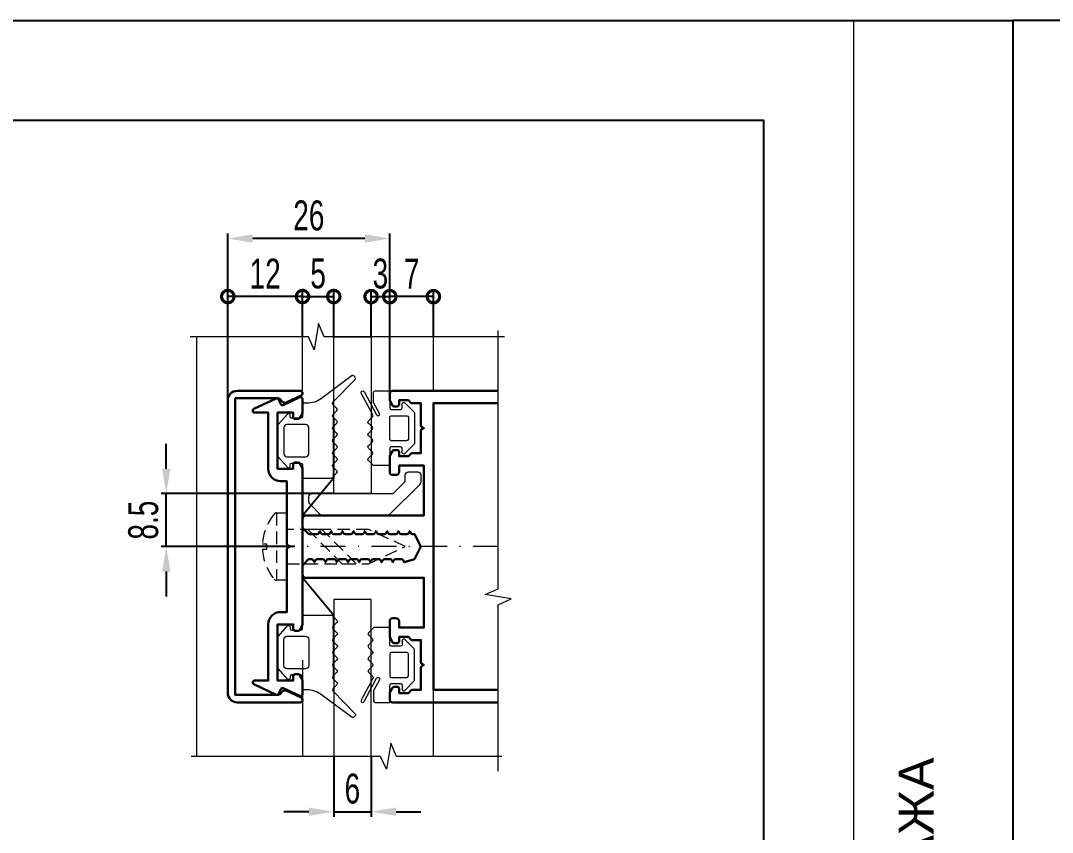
# Model space of a CAD drawing. Extents: x -37 to 8820, y -336 to 478.
# Drawn here: x 530.4 to 634, y 215.6 to 297 of the extents above; entities that cross this region are included whole.
import ezdxf

# ---------------------------------------------------------------- set-up
doc = ezdxf.new("R2010")
doc.units = 0
doc.header["$LTSCALE"] = 5
doc.linetypes.add('DASHDOT', pattern=[1, 0.5, -0.25, 0, -0.25])
doc.linetypes.add('HIDDEN', pattern=[0.375, 0.25, -0.125])
doc.layers.get('0').update_dxf_attribs({"linetype": 'CONTINUOUS', "lineweight": 30})
doc.layers.get('DEFPOINTS').update_dxf_attribs({"linetype": 'CONTINUOUS'})
for name, color, linetype, lineweight in [('1', 6, 'DASHDOT', 13), ('2', 3, 'HIDDEN', 13), ('Dimentions', 5, 'CONTINUOUS', 15), ('Glass', 5, 'CONTINUOUS', 20), ('Герлен', 7, 'CONTINUOUS', 60), ('Зигзаг', 1, 'CONTINUOUS', 15), ('Конструкции', 252, 'CONTINUOUS', 20), ('Подкладки', 1, 'CONTINUOUS', 20), ('Текстовый', 7, 'CONTINUOUS', 9), ('Уплотнители', 1, 'CONTINUOUS', 20)]:
    doc.layers.add(name, color=color, linetype=linetype, lineweight=lineweight)
doc.layers.add('Скрытые', color=14, linetype='CONTINUOUS', plot=False)
doc.styles.add('3', font='RUSS.SHX', dxfattribs={"width": 0.7, "height": 3})
doc.styles.add('Фирм', font='arial.ttf', dxfattribs={"height": 3.5})
doc.dimstyles.new('MX1_6', dxfattribs={"dimtxt": 3, "dimasz": 2.5, "dimexe": 0.5, "dimexo": 0, "dimgap": 0.8, "dimtad": 1, "dimlfac": 1.6, "dimdsep": 46, "dimtxsty": '3', "dimcen": 0, "dimclrd": 256, "dimclre": 256, "dimclrt": 256, "dimaunit": 1, "dimadec": 0, "dimazin": 0, "dimtfac": 1, "dimtmove": 0, "dimatfit": 1, "dimfxl": 1, "dimtvp": 1, "dimtolj": 1, "dimtzin": 0, "dimarcsym": 0})

# ---------------------------------------------------------------- blocks, each defined once
blk = doc.blocks.new('*D1072')
at = {"layer": 'DEFPOINTS', "color": 0, "linetype": 'Continuous', "transparency": 16777216}
for p in [(551.23, 275.14), (551.23, 267.67), (567.48, 267.67)]:
    blk.add_point(p, dxfattribs=at)
at = {"layer": 'Dimentions', "linetype": 'Continuous', "lineweight": -2, "transparency": 16777216}
for p, q in [((551.23, 267.67), (551.23, 275.64)), ((567.48, 267.67), (567.48, 275.64)), ((564.98, 275.14), (553.73, 275.14))]:
    blk.add_line(p, q, dxfattribs=at)
at = {"layer": 'Dimentions', "linetype": 'Continuous', "transparency": 16777216}
for points in [[(553.73, 275.56), (553.73, 274.72), (551.23, 275.14)], [(564.98, 275.56), (564.98, 274.72), (567.48, 275.14)]]:
    blk.add_solid(points, dxfattribs=at)
at = {"layer": 'Dimentions', "linetype": 'Continuous', "transparency": 16777216, "insert": (559.36, 277.44), "char_height": 3, "attachment_point": 5, "style": '3'}
blk.add_mtext('\\A1;26', dxfattribs=at)
blk = doc.blocks.new('_DotSmall')
at = {"color": 0, "linetype": 'ByBlock', "const_width": 0.5}
blk.add_lwpolyline([(-0.0625, 0, 1), (0.0625, 0, 1)], format="xyb", close=True, dxfattribs=at)
blk = doc.blocks.new('*D1038')
at = {"layer": 'DEFPOINTS', "color": 0, "linetype": 'Continuous', "transparency": 16777216}
for p in [(551.23, 269.32), (558.73, 267.93), (551.23, 258.92)]:
    blk.add_point(p, dxfattribs=at)
at = {"layer": 'Dimentions', "linetype": 'Continuous', "lineweight": -2, "transparency": 16777216}
for p, q in [((551.23, 258.92), (551.23, 269.82)), ((558.73, 269.32), (551.23, 269.32)), ((558.73, 267.93), (558.73, 269.82))]:
    blk.add_line(p, q, dxfattribs=at)
at = {"layer": 'Dimentions', "linetype": 'Continuous', "lineweight": -2, "transparency": 16777216, "xscale": 2.5, "yscale": 2.5, "zscale": 2.5, "rotation": 180}
blk.add_blockref('_DotSmall', (551.23, 269.32), dxfattribs=at)
at = {"layer": 'Dimentions', "linetype": 'Continuous', "lineweight": -2, "transparency": 16777216, "xscale": 2.5, "yscale": 2.5, "zscale": 2.5}
blk.add_blockref('_DotSmall', (558.73, 269.32), dxfattribs=at)
at = {"layer": 'Dimentions', "linetype": 'Continuous', "transparency": 16777216, "insert": (554.98, 271.62), "char_height": 3, "attachment_point": 5, "style": '3'}
blk.add_mtext('\\A1;12', dxfattribs=at)
blk = doc.blocks.new('*D1039')
at = {"layer": 'DEFPOINTS', "color": 0, "linetype": 'Continuous', "transparency": 16777216}
for p in [(567.48, 269.31), (565.61, 265.28), (567.48, 259.55)]:
    blk.add_point(p, dxfattribs=at)
at = {"layer": 'Dimentions', "linetype": 'Continuous', "lineweight": -2, "transparency": 16777216}
for p, q in [((565.61, 265.28), (565.61, 269.81)), ((565.61, 269.31), (567.48, 269.31)), ((567.48, 259.55), (567.48, 269.81))]:
    blk.add_line(p, q, dxfattribs=at)
at = {"layer": 'Dimentions', "linetype": 'Continuous', "lineweight": -2, "transparency": 16777216, "xscale": 2.5, "yscale": 2.5, "zscale": 2.5, "rotation": 180}
blk.add_blockref('_DotSmall', (565.61, 269.31), dxfattribs=at)
at = {"layer": 'Dimentions', "linetype": 'Continuous', "lineweight": -2, "transparency": 16777216, "xscale": 2.5, "yscale": 2.5, "zscale": 2.5}
blk.add_blockref('_DotSmall', (567.48, 269.31), dxfattribs=at)
at = {"layer": 'Dimentions', "linetype": 'Continuous', "transparency": 16777216, "insert": (566.54, 271.61), "char_height": 3, "attachment_point": 5, "style": '3'}
blk.add_mtext('\\A1;3', dxfattribs=at)
blk = doc.blocks.new('*D1040')
at = {"layer": 'DEFPOINTS', "color": 0, "linetype": 'Continuous', "transparency": 16777216}
for p in [(567.48, 269.31), (567.48, 265.28), (571.86, 265.28)]:
    blk.add_point(p, dxfattribs=at)
at = {"layer": 'Dimentions', "linetype": 'Continuous', "lineweight": -2, "transparency": 16777216}
for p, q in [((567.48, 265.28), (567.48, 269.81)), ((571.86, 269.31), (567.48, 269.31)), ((571.86, 265.28), (571.86, 269.81))]:
    blk.add_line(p, q, dxfattribs=at)
at = {"layer": 'Dimentions', "linetype": 'Continuous', "lineweight": -2, "transparency": 16777216, "xscale": 2.5, "yscale": 2.5, "zscale": 2.5, "rotation": 180}
blk.add_blockref('_DotSmall', (567.48, 269.31), dxfattribs=at)
at = {"layer": 'Dimentions', "linetype": 'Continuous', "lineweight": -2, "transparency": 16777216, "xscale": 2.5, "yscale": 2.5, "zscale": 2.5}
blk.add_blockref('_DotSmall', (571.86, 269.31), dxfattribs=at)
at = {"layer": 'Dimentions', "linetype": 'Continuous', "transparency": 16777216, "insert": (569.67, 271.61), "char_height": 3, "attachment_point": 5, "style": '3'}
blk.add_mtext('\\A1;7', dxfattribs=at)
blk = doc.blocks.new('*D1041')
at = {"layer": 'DEFPOINTS', "color": 0, "linetype": 'Continuous', "transparency": 16777216}
for p in [(561.86, 223.19), (565.61, 223.19), (565.61, 217.64)]:
    blk.add_point(p, dxfattribs=at)
at = {"layer": 'Dimentions', "linetype": 'Continuous', "lineweight": -2, "transparency": 16777216}
for p, q in [((561.86, 223.19), (561.86, 217.14)), ((565.61, 223.19), (565.61, 217.14)), ((559.36, 217.64), (556.86, 217.64)), ((561.86, 217.64), (565.61, 217.64)), ((568.11, 217.64), (570.61, 217.64))]:
    blk.add_line(p, q, dxfattribs=at)
at = {"layer": 'Dimentions', "linetype": 'Continuous', "transparency": 16777216}
for points in [[(559.36, 218.05), (559.36, 217.22), (561.86, 217.64)], [(568.11, 218.05), (568.11, 217.22), (565.61, 217.64)]]:
    blk.add_solid(points, dxfattribs=at)
at = {"layer": 'Dimentions', "linetype": 'Continuous', "transparency": 16777216, "insert": (563.73, 219.94), "char_height": 3, "attachment_point": 5, "style": '3'}
blk.add_mtext('\\A1;\\A1;6 ', dxfattribs=at)
blk = doc.blocks.new('*D1042')
at = {"layer": 'DEFPOINTS', "color": 0, "linetype": 'Continuous', "transparency": 16777216}
for p in [(561.86, 269.32), (558.73, 265.28), (561.86, 265.28)]:
    blk.add_point(p, dxfattribs=at)
at = {"layer": 'Dimentions', "linetype": 'Continuous', "lineweight": -2, "transparency": 16777216}
for p, q in [((558.73, 265.28), (558.73, 269.82)), ((558.73, 269.32), (561.86, 269.32)), ((561.86, 265.28), (561.86, 269.82))]:
    blk.add_line(p, q, dxfattribs=at)
at = {"layer": 'Dimentions', "linetype": 'Continuous', "lineweight": -2, "transparency": 16777216, "xscale": 2.5, "yscale": 2.5, "zscale": 2.5, "rotation": 180}
blk.add_blockref('_DotSmall', (558.73, 269.32), dxfattribs=at)
at = {"layer": 'Dimentions', "linetype": 'Continuous', "lineweight": -2, "transparency": 16777216, "xscale": 2.5, "yscale": 2.5, "zscale": 2.5}
blk.add_blockref('_DotSmall', (561.86, 269.32), dxfattribs=at)
at = {"layer": 'Dimentions', "linetype": 'Continuous', "transparency": 16777216, "insert": (560.29, 271.62), "char_height": 3, "attachment_point": 5, "style": '3'}
blk.add_mtext('\\A1;\\A1;5 ', dxfattribs=at)
blk = doc.blocks.new('*D1055')
at = {"layer": 'DEFPOINTS', "color": 0, "linetype": 'Continuous', "transparency": 16777216}
for p in [(545.06, 249.55), (561.86, 249.55), (557.96, 244.23)]:
    blk.add_point(p, dxfattribs=at)
at = {"layer": 'Dimentions', "linetype": 'Continuous', "lineweight": -2, "transparency": 16777216}
for p, q in [((545.06, 252.05), (545.06, 254.55)), ((561.86, 249.55), (544.56, 249.55)), ((545.06, 244.23), (545.06, 249.55)), ((557.96, 244.23), (544.56, 244.23)), ((545.06, 241.73), (545.06, 239.23))]:
    blk.add_line(p, q, dxfattribs=at)
at = {"layer": 'Dimentions', "linetype": 'Continuous', "transparency": 16777216}
for points in [[(544.64, 252.05), (545.47, 252.05), (545.06, 249.55)], [(544.64, 241.73), (545.47, 241.73), (545.06, 244.23)]]:
    blk.add_solid(points, dxfattribs=at)
at = {"layer": 'Dimentions', "linetype": 'Continuous', "transparency": 16777216, "insert": (542.76, 246.89), "char_height": 3, "attachment_point": 5, "rotation": 90, "style": '3'}
blk.add_mtext('\\A1;8.5', dxfattribs=at)

msp = doc.modelspace()

# ---------------------------------------------------------------- linework, layer by layer
msp.add_line((558.73, 252.0028), (558.73, 236.4663))
for points in [[(551.23, 258.9221), (551.23, 229.5471, 0.41421356), (552.1675, 228.6096), (558.48, 228.6096, 0.80258485), (558.5857, 229.0861), (557.149, 229.7561, 0.40155944), (556.576, 229.5615, -0.27973928), (556.2433, 229.3596), (551.98, 229.3596), (551.98, 259.1096), (556.2433, 259.1096, -0.27973928), (556.576, 258.9076, 0.40155944), (557.149, 258.713), (558.5857, 259.383, 0.80258485), (558.48, 259.8596), (552.1675, 259.8596, 0.41421356)], [(558.73, 252.0028, 0.11643382), (558.7102, 252.0866), (558.4693, 252.5684, 0.28407904), (558.3016, 252.6721), (557.98, 252.6721, 0.41421356), (557.7925, 252.4846), (557.7925, 252.0471), (556.23, 252.0471), (556.23, 257.6721), (557.7925, 257.6721), (557.7925, 257.2346, 0.41421356), (557.98, 257.0471), (558.3016, 257.0471, 0.28407904), (558.4693, 257.1507), (558.7102, 257.6325, 0.11643382), (558.73, 257.7163), (558.73, 259.0471, 0.54861879), (558.4633, 259.217), (556.7944, 258.4388, -0.41421356), (556.5453, 258.5295), (556.3253, 259.0013, 0.41421356), (556.0761, 259.092), (553.8383, 258.0485, 0.29147342), (553.73, 257.8785), (553.73, 257.8596, 0.41421356), (553.9175, 257.6721), (555.2925, 257.6721), (555.2925, 252.0471, 0.41421356), (556.5425, 250.7971), (557.1675, 250.7971), (557.1675, 244.5067, 0.28407904), (557.2712, 244.339), (557.48, 244.2346), (557.2712, 244.1301, 0.28407904), (557.1675, 243.9624), (557.1675, 237.6721), (556.5425, 237.6721, 0.41421356), (555.2925, 236.4221), (555.2925, 230.7971), (553.9175, 230.7971, 0.41421356), (553.73, 230.6096), (553.73, 230.5906, 0.29147342), (553.8383, 230.4206), (556.0761, 229.3771, 0.41421356), (556.3253, 229.4678), (556.5453, 229.9396, -0.41421356), (556.7944, 230.0303), (558.4633, 229.2521, 0.54861879), (558.73, 229.4221), (558.73, 230.7528, 0.11643382), (558.7102, 230.8366), (558.4693, 231.3184, 0.28407904), (558.3016, 231.4221), (557.98, 231.4221, 0.41421356), (557.7925, 231.2346), (557.7925, 230.7971), (556.23, 230.7971), (556.23, 236.4221), (557.7925, 236.4221), (557.7925, 235.9846, 0.41421356), (557.98, 235.7971), (558.3016, 235.7971, 0.28407904), (558.4693, 235.9007), (558.7102, 236.3825, 0.11643382), (558.73, 236.4663)]]:
    msp.add_lwpolyline(points, format="xyb", close=True)
msp.add_lwpolyline([(578.3452, 228.6096), (567.7925, 228.6096, -0.41421356), (567.48, 228.9221), (567.48, 229.5028, -0.11643382), (567.4998, 229.5866), (567.7407, 230.0684, -0.28407904), (567.9084, 230.1721), (568.23, 230.1721, -0.41421356), (568.4175, 229.9846), (568.4175, 229.5471), (569.355, 229.5471), (569.6126, 229.8046, -0.19891237), (569.7452, 229.8596), (570.605, 229.8596), (570.605, 232.0874, -0.28407904), (570.7087, 232.2551), (570.9175, 232.3596), (570.7087, 232.464, -0.28407904), (570.605, 232.6317), (570.605, 234.8596), (569.7452, 234.8596, -0.19891237), (569.6126, 234.9145), (569.355, 235.1721), (568.4175, 235.1721), (568.4175, 234.7346, -0.41421356), (568.23, 234.5471), (567.9084, 234.5471, -0.28407904), (567.7407, 234.6507), (567.4998, 235.1325, -0.11643382), (567.48, 235.2163), (567.48, 236.7346, -0.41421356), (567.7925, 237.0471), (568.105, 237.0471, -0.41421356), (568.4175, 236.7346), (568.4175, 236.1096), (570.9175, 236.1096), (570.9175, 241.1096), (559.0425, 241.1096, -0.41421356), (558.73, 241.4221), (558.73, 242.2819, -0.19891237), (558.7849, 242.4145), (559.3001, 242.9296, -0.19891237), (559.4327, 242.9846), (559.6454, 242.9846, -0.28407904), (559.8131, 242.8809), (559.9175, 242.6721), (560.022, 242.8809, -0.28407904), (560.1897, 242.9846), (560.7704, 242.9846, -0.28407904), (560.9381, 242.8809), (561.0425, 242.6721), (561.147, 242.8809, -0.28407904), (561.3147, 242.9846), (561.8954, 242.9846, -0.28407904), (562.0631, 242.8809), (562.1675, 242.6721), (562.272, 242.8809, -0.28407904), (562.4397, 242.9846), (563.0204, 242.9846, -0.28407904), (563.1881, 242.8809), (563.2925, 242.6721), (563.397, 242.8809, -0.28407904), (563.5647, 242.9846), (564.1454, 242.9846, -0.28407904), (564.3131, 242.8809), (564.4175, 242.6721), (564.522, 242.8809, -0.28407904), (564.6897, 242.9846), (565.2704, 242.9846, -0.28407904), (565.4381, 242.8809), (565.5425, 242.6721), (565.647, 242.8809, -0.28407904), (565.8147, 242.9846), (566.3954, 242.9846, -0.28407904), (566.5631, 242.8809), (566.6675, 242.6721), (566.772, 242.8809, -0.28407904), (566.9397, 242.9846), (567.5204, 242.9846, -0.28407904), (567.6881, 242.8809), (567.7925, 242.6721), (567.897, 242.8809, -0.28407904), (568.0647, 242.9846), (568.6454, 242.9846, -0.28407904), (568.8131, 242.8809), (568.9175, 242.6721), (569.98, 242.9846), (570.605, 244.2346), (569.98, 245.4846), (569.7522, 245.4846, -0.28407904), (569.5845, 245.5882), (569.48, 245.7971), (569.3756, 245.5882, -0.28407904), (569.2079, 245.4846), (568.6272, 245.4846, -0.28407904), (568.4595, 245.5882), (568.355, 245.7971), (568.2506, 245.5882, -0.28407904), (568.0829, 245.4846), (567.5022, 245.4846, -0.28407904), (567.3345, 245.5882), (567.23, 245.7971), (567.1256, 245.5882, -0.28407904), (566.9579, 245.4846), (566.3772, 245.4846, -0.28407904), (566.2095, 245.5882), (566.105, 245.7971), (566.0006, 245.5882, -0.28407904), (565.8329, 245.4846), (565.2522, 245.4846, -0.28407904), (565.0845, 245.5882), (564.98, 245.7971), (564.8756, 245.5882, -0.28407904), (564.7079, 245.4846), (564.1272, 245.4846, -0.28407904), (563.9595, 245.5882), (563.855, 245.7971), (563.7506, 245.5882, -0.28407904), (563.5829, 245.4846), (563.0022, 245.4846, -0.28407904), (562.8345, 245.5882), (562.73, 245.7971), (562.6256, 245.5882, -0.28407904), (562.4579, 245.4846), (561.8772, 245.4846, -0.28407904), (561.7095, 245.5882), (561.605, 245.7971), (561.5006, 245.5882, -0.28407904), (561.3329, 245.4846), (560.7522, 245.4846, -0.28407904), (560.5845, 245.5882), (560.48, 245.7971), (560.3756, 245.5882, -0.28407904), (560.2079, 245.4846), (559.4327, 245.4846, -0.19891237), (559.3001, 245.5395), (558.7849, 246.0546, -0.19891237), (558.73, 246.1872), (558.73, 247.0471, -0.41421356), (559.0425, 247.3596), (570.9175, 247.3596), (570.9175, 252.3596), (568.4175, 252.3596), (568.4175, 251.7346, -0.41421356), (568.105, 251.4221), (567.7925, 251.4221, -0.41421356), (567.48, 251.7346), (567.48, 253.2528, -0.11643382), (567.4998, 253.3366), (567.7407, 253.8184, -0.28407904), (567.9084, 253.9221), (568.23, 253.9221, -0.41421356), (568.4175, 253.7346), (568.4175, 253.2971), (569.355, 253.2971), (569.6126, 253.5546, -0.19891237), (569.7452, 253.6096), (570.605, 253.6096), (570.605, 255.8374, -0.28407904), (570.7087, 256.0051), (570.9175, 256.1096), (570.7087, 256.214, -0.28407904), (570.605, 256.3817), (570.605, 258.6096), (569.7452, 258.6096, -0.19891237), (569.6126, 258.6645), (569.355, 258.9221), (568.4175, 258.9221), (568.4175, 258.4846, -0.41421356), (568.23, 258.2971), (567.9084, 258.2971, -0.28407904), (567.7407, 258.4007), (567.4998, 258.8825, -0.11643382), (567.48, 258.9663), (567.48, 259.5471, -0.41421356), (567.7925, 259.8596), (578.3452, 259.8596)], format="xyb")
msp.add_lwpolyline([(578.3452, 229.8596), (571.855, 229.8596), (571.855, 258.6096), (578.3452, 258.6096)])
at = {"layer": '1'}
msp.add_line((578.3452, 244.2346), (558.73, 244.2346), dxfattribs=at)
at = {"layer": '2'}
msp.add_line((556.1115, 247.6096), (556.1115, 240.8596), dxfattribs=at)
msp.add_lwpolyline([(554.7047, 244.4802, -0.16184886), (555.8704, 247.4959, -0.22388754), (556.1115, 247.6096), (557.1675, 247.6096), (557.1675, 240.8596), (556.1115, 240.8596, -0.22388754), (555.8704, 240.9732, -0.16184886), (554.7047, 243.9889), (555.1423, 243.9889), (555.1423, 244.4802)], format="xyb", close=True, dxfattribs=at)
for points in [[(557.1675, 242.5158), (565.3567, 242.5158), (569.0425, 244.2346), (565.3567, 245.9533), (557.1675, 245.9533)], [(559.248, 245.9533), (562.6855, 242.5158), (564.1178, 242.5158), (560.6803, 245.9533)]]:
    msp.add_lwpolyline(points, close=True, dxfattribs=at)
at = {"layer": 'Dimentions', "linetype": 'Continuous'}
msp.add_line((614, 297), (614, 0), dxfattribs=at)
at = {"layer": 'Glass'}
msp.add_lwpolyline([(561.855, 249.5471), (561.855, 265.2822), (565.605, 265.2822), (565.605, 249.5471)], close=True, dxfattribs=at)
msp.add_lwpolyline([(565.605, 223.1869), (565.605, 238.9221), (561.855, 238.9221), (561.855, 223.1869)], dxfattribs=at)
at = {"layer": 'Герлен', "ltscale": 2, "const_width": 0.1875}
msp.add_lwpolyline([(561.855, 257.1721), (561.855, 251.1096), (558.73, 247.3596), (558.73, 241.1096), (561.855, 237.3596), (561.855, 231.2971)], dxfattribs=at)
at = {"layer": 'Зигзаг'}
for points in [[(578.9928, 265.2822), (560.9148, 265.2822), (560.3339, 266.6001), (559.8983, 263.9874), (559.3158, 265.2822), (547.4382, 265.2822)], [(578.3452, 221.7149), (578.3452, 238.4077), (579.663, 238.9886), (577.0504, 239.4242), (578.3452, 240.0067), (578.3452, 265.8986)], [(578.7317, 223.1869), (568.1674, 223.1869), (567.5865, 224.5048), (567.1509, 221.8921), (566.5684, 223.1869), (547.5384, 223.1869)]]:
    msp.add_lwpolyline(points, dxfattribs=at)
at = {"layer": 'Конструкции'}
for p, q in [((558.73, 259.8596), (558.73, 265.2822)), ((571.855, 259.8596), (571.855, 265.2822)), ((558.73, 232.8426), (558.73, 223.1869)), ((571.855, 223.1869), (571.855, 232.8426)), ((558.73, 228.6096), (558.73, 223.1869)), ((571.855, 223.1869), (571.855, 228.6096))]:
    msp.add_line(p, q, dxfattribs=at)
msp.add_lwpolyline([(548.105, 265.2822), (548.105, 223.1869)], dxfattribs=at)
msp.add_lwpolyline([(548.105, 265.2822), (548.105, 223.1869)], dxfattribs=at)
at = {"layer": 'Подкладки'}
msp.add_lwpolyline([(569.0425, 251.4221, -0.41421356), (569.355, 251.7346), (570.2925, 251.7346, -0.41421356), (570.605, 251.4221), (570.605, 250.8507, -0.19891237), (570.422, 250.4087), (567.5559, 247.5426, -0.19891237), (567.1139, 247.3596), (560.7355, 247.3596, -0.19891237), (560.5145, 247.4511), (559.4476, 248.518, -0.19891237), (559.3561, 248.739), (559.3561, 249.2346, -0.41421356), (559.6686, 249.5471), (567.6631, 249.5471, 0.19891237), (567.8841, 249.6386), (568.951, 250.7055, 0.19891237), (569.0425, 250.9265)], format="xyb", close=True, dxfattribs=at)
at = {"layer": 'Скрытые', "linetype": 'Continuous'}
for points in [[(420, 297), (630, 297), (630, 0), (420, 0)], [(840, 297), (630, 297), (630, 0), (840, 0)], [(440, 10), (440, 287), (605, 287), (605, 10)]]:
    msp.add_lwpolyline(points, close=True, dxfattribs=at)
at = {"layer": 'Уплотнители'}
for points in [[(557.48, 252.4533, -0.41421356), (557.6363, 252.6096), (558.5738, 252.6096, -0.41421356), (558.73, 252.4533), (558.73, 251.1096), (561.618, 251.1096, 0.19891237), (561.7064, 251.1462), (562.1843, 251.6241, 0.41421356), (562.1843, 251.845), (561.7802, 252.2491, -0.41421356), (561.7802, 252.47), (562.1843, 252.8741, 0.41421356), (562.1843, 253.095), (561.7802, 253.4991, -0.41421356), (561.7802, 253.72), (562.1843, 254.1241, 0.41421356), (562.1843, 254.345), (561.7802, 254.7491, -0.41421356), (561.7802, 254.97), (562.1843, 255.3741, 0.41421356), (562.1843, 255.595), (561.7802, 255.9991, -0.41421356), (561.7802, 256.22), (562.1843, 256.6241, 0.41421356), (562.1843, 256.845), (561.7802, 257.2491, -0.41421356), (561.7802, 257.47), (562.1843, 257.8741, 0.41421356), (562.1843, 258.095), (561.7802, 258.4991, -0.41421356), (561.7802, 258.72), (563.9945, 260.9991, 0.41421356), (563.9945, 261.22), (563.8632, 261.3514, 0.29253821), (563.6987, 261.3875), (560.6455, 259.1067, -0.16178775), (559.1493, 258.6096), (558.73, 258.6096), (558.73, 257.2658, -0.41421356), (558.5738, 257.1096), (557.6363, 257.1096, -0.41421356), (557.48, 257.2658), (557.48, 257.4221, 0.66858666), (557.2132, 257.5324), (556.2757, 256.4678, 0.19861919), (556.23, 256.3574), (556.23, 253.3617, 0.19861919), (556.2757, 253.2513), (557.2132, 252.1867, 0.66858666), (557.48, 252.2971)], [(566.4409, 257.5903), (565.8739, 258.6354, -0.12491271), (565.855, 258.7099), (565.855, 259.7033, -0.41421356), (566.0113, 259.8596), (567.48, 259.8596), (567.48, 258.1408, 0.41421356), (567.6363, 257.9846), (568.5738, 257.9846, 0.41421356), (568.73, 258.1408), (568.73, 258.5471, -0.66858666), (568.9969, 258.6574), (569.9344, 257.7178, -0.19861919), (569.98, 257.6074), (569.98, 254.6117, -0.19861919), (569.9344, 254.5013), (568.9969, 253.5617, -0.66858666), (568.73, 253.6721), (568.73, 254.0783, 0.41421356), (568.5738, 254.2346), (567.6363, 254.2346, 0.41421356), (567.48, 254.0783), (567.48, 252.3596), (565.9197, 252.3596, -0.19891237), (565.8093, 252.4053), (565.3405, 252.8741, -0.41421356), (565.3405, 253.095), (565.7445, 253.4991, 0.41421356), (565.7445, 253.72), (565.3405, 254.1241, -0.41421356), (565.3405, 254.345), (565.7445, 254.7491, 0.41421356), (565.7445, 254.97), (565.3405, 255.3741, -0.41421356), (565.3405, 255.595), (565.7445, 255.9991, 0.41421356), (565.7445, 256.22), (565.3405, 256.6241, -0.41421356), (565.3405, 256.845), (565.7726, 257.2771, 0.33207606), (565.7994, 257.4621), (564.6239, 259.6288, -1), (564.8986, 259.7778), (566.1662, 257.4413, 1)], [(569.355, 257.2033), (569.355, 255.0158, -0.41421356), (569.1988, 254.8596), (567.6363, 254.8596, -0.41421356), (567.48, 255.0158), (567.48, 257.2033, -0.41421356), (567.6363, 257.3596), (569.1988, 257.3596, -0.41421356)], [(556.855, 256.1721), (556.855, 253.5471, 0.41421356), (557.1675, 253.2346), (559.0425, 253.2346, 0.41421356), (559.355, 253.5471), (559.355, 256.1721, 0.41421356), (559.0425, 256.4846), (557.1675, 256.4846, 0.41421356)], [(557.48, 236.0158, 0.41421356), (557.6363, 235.8596), (558.5738, 235.8596, 0.41421356), (558.73, 236.0158), (558.73, 237.3596), (561.618, 237.3596, -0.19891237), (561.7064, 237.3229), (562.1843, 236.845, -0.41421356), (562.1843, 236.6241), (561.7802, 236.22, 0.41421356), (561.7802, 235.9991), (562.1843, 235.595, -0.41421356), (562.1843, 235.3741), (561.7802, 234.97, 0.41421356), (561.7802, 234.7491), (562.1843, 234.345, -0.41421356), (562.1843, 234.1241), (561.7802, 233.72, 0.41421356), (561.7802, 233.4991), (562.1843, 233.095, -0.41421356), (562.1843, 232.8741), (561.7802, 232.47, 0.41421356), (561.7802, 232.2491), (562.1843, 231.845, -0.41421356), (562.1843, 231.6241), (561.7802, 231.22, 0.41421356), (561.7802, 230.9991), (562.1843, 230.595, -0.41421356), (562.1843, 230.3741), (561.7802, 229.97, 0.41421356), (561.7802, 229.7491), (563.9945, 227.47, -0.41421356), (563.9945, 227.2491), (563.8632, 227.1177, -0.29253821), (563.6987, 227.0816), (560.6455, 229.3624, 0.16178775), (559.1493, 229.8596), (558.73, 229.8596), (558.73, 231.2033, 0.41421356), (558.5738, 231.3596), (557.6363, 231.3596, 0.41421356), (557.48, 231.2033), (557.48, 231.0471, -0.66858666), (557.2132, 230.9367), (556.2757, 232.0013, -0.19861919), (556.23, 232.1117), (556.23, 235.1074, -0.19861919), (556.2757, 235.2178), (557.2132, 236.2824, -0.66858666), (557.48, 236.1721)], [(566.4409, 230.8788), (565.8739, 229.8337, 0.12491271), (565.855, 229.7592), (565.855, 228.7658, 0.41421356), (566.0113, 228.6096), (567.48, 228.6096), (567.48, 230.3283, -0.41421356), (567.6363, 230.4846), (568.5738, 230.4846, -0.41421356), (568.73, 230.3283), (568.73, 229.9221, 0.66858666), (568.9969, 229.8117), (569.9344, 230.7513, 0.19861919), (569.98, 230.8617), (569.98, 233.8574, 0.19861919), (569.9344, 233.9678), (568.9969, 234.9074, 0.66858666), (568.73, 234.7971), (568.73, 234.3908, -0.41421356), (568.5738, 234.2346), (567.6363, 234.2346, -0.41421356), (567.48, 234.3908), (567.48, 236.1096), (565.9197, 236.1096, 0.19891237), (565.8093, 236.0638), (565.3405, 235.595, 0.41421356), (565.3405, 235.3741), (565.7445, 234.97, -0.41421356), (565.7445, 234.7491), (565.3405, 234.345, 0.41421356), (565.3405, 234.1241), (565.7445, 233.72, -0.41421356), (565.7445, 233.4991), (565.3405, 233.095, 0.41421356), (565.3405, 232.8741), (565.7445, 232.47, -0.41421356), (565.7445, 232.2491), (565.3405, 231.845, 0.41421356), (565.3405, 231.6241), (565.7726, 231.192, -0.33207606), (565.7994, 231.007), (564.6239, 228.8403, 1), (564.8986, 228.6913), (566.1662, 231.0278, -1)], [(556.855, 232.2971), (556.855, 234.9221, -0.41421356), (557.1675, 235.2346), (559.0425, 235.2346, -0.41421356), (559.355, 234.9221), (559.355, 232.2971, -0.41421356), (559.0425, 231.9846), (557.1675, 231.9846, -0.41421356)], [(569.355, 231.2658), (569.355, 233.4533, 0.41421356), (569.1988, 233.6096), (567.6363, 233.6096, 0.41421356), (567.48, 233.4533), (567.48, 231.2658, 0.41421356), (567.6363, 231.1096), (569.1988, 231.1096, 0.41421356)]]:
    msp.add_lwpolyline(points, format="xyb", close=True, dxfattribs=at)

# ---------------------------------------------------------------- texts
at = {"layer": 'Текстовый', "style": 'Фирм'}
msp.add_text('ОСНОВНЫЕ  СЕЧЕНИЯ  ВИТРАЖА', height=3.5, rotation=90, dxfattribs=at).set_placement((622.0431, 140.6503))

# ---------------------------------------------------------------- dimensions: what is measured, and where the dimension line sits
at = {"layer": 'Dimentions', "linetype": 'Continuous'}
dim = msp.add_linear_dim(base=(551.23, 275.1405), p1=(567.48, 267.6697), p2=(551.23, 267.6697), dimstyle='MX1_6', dxfattribs=at)
dim.commit()
dim.dimension.update_dxf_attribs({"geometry": '*D1072', "text_midpoint": (559.355, 277.4405)})
for base, p1, p2, picture, middle in [((551.23, 269.3196), (558.73, 267.9259), (551.23, 258.9221), '*D1038', (554.98, 271.6196)), ((567.48, 269.3133), (571.855, 265.2822), (567.48, 265.2822), '*D1040', (569.6675, 271.6133))]:
    dim = msp.add_linear_dim(base=base, p1=p1, p2=p2, dimstyle='MX1_6', override={"dimblk1": 'DotSmall', "dimblk2": 'DotSmall', "dimsah": 1}, dxfattribs=at)
    dim.commit()
    dim.dimension.update_dxf_attribs({"geometry": picture, "text_midpoint": middle})
dim = msp.add_linear_dim(base=(561.855, 269.3196), p1=(558.73, 265.2822), p2=(561.855, 265.2822), text='\\A1;<> ', dimstyle='MX1_6', override={"dimblk1": 'DotSmall', "dimblk2": 'DotSmall', "dimsah": 1}, dxfattribs=at)
dim.commit()
dim.dimension.update_dxf_attribs({"geometry": '*D1042', "text_midpoint": (560.2925, 271.6196)})
dim = msp.add_linear_dim(base=(567.48, 269.3133), p1=(565.605, 265.2822), p2=(567.48, 259.5471), dimstyle='MX1_6', override={"dimblk1": 'DotSmall', "dimblk2": 'DotSmall', "dimsah": 1}, dxfattribs=at)
dim.commit()
dim.dimension.update_dxf_attribs({"geometry": '*D1039', "text_midpoint": (566.5425, 269.3133), "dimtype": 160})
dim = msp.add_linear_dim(base=(545.0569, 249.5471), p1=(557.9562, 244.2346), p2=(561.855, 249.5471), angle=90, dimstyle='MX1_6', dxfattribs=at)
dim.commit()
dim.dimension.update_dxf_attribs({"geometry": '*D1055', "text_midpoint": (542.7569, 246.8908)})
dim = msp.add_linear_dim(base=(565.605, 217.6372), p1=(561.855, 223.1869), p2=(565.605, 223.1869), text='\\A1;<> ', dimstyle='MX1_6', dxfattribs=at)
dim.commit()
dim.dimension.update_dxf_attribs({"geometry": '*D1041', "text_midpoint": (563.73, 219.9372)})

doc.saveas('drawing.dxf')
